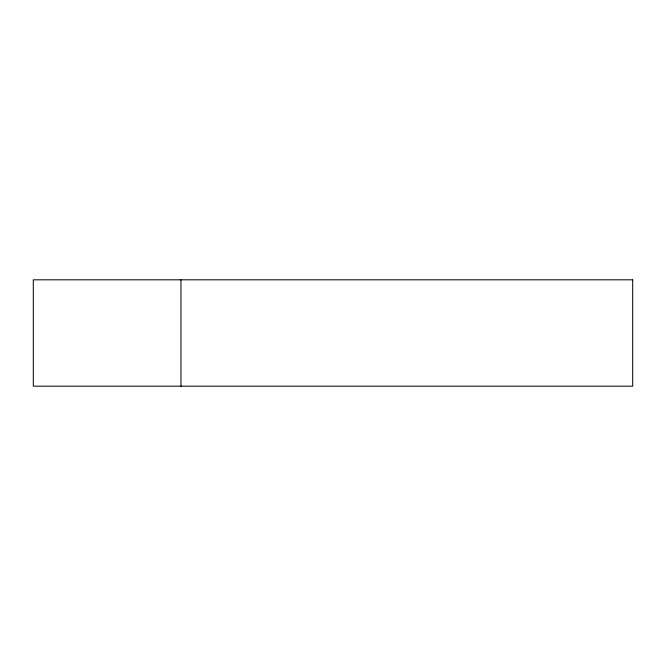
<?xml version="1.0" encoding="UTF-8"?>
<svg xmlns="http://www.w3.org/2000/svg" width="666" height="666" viewBox="0 0 666 666"><rect width="100%" height="100%" fill="white"/><g stroke="black" fill="none" stroke-linecap="round" stroke-linejoin="round"><path stroke-width="1" d="M180.952 279.812L180.952 386.188M632.7 279.812L33.3 279.812L33.3 386.188L632.7 386.188L632.7 279.812"/></g></svg>
